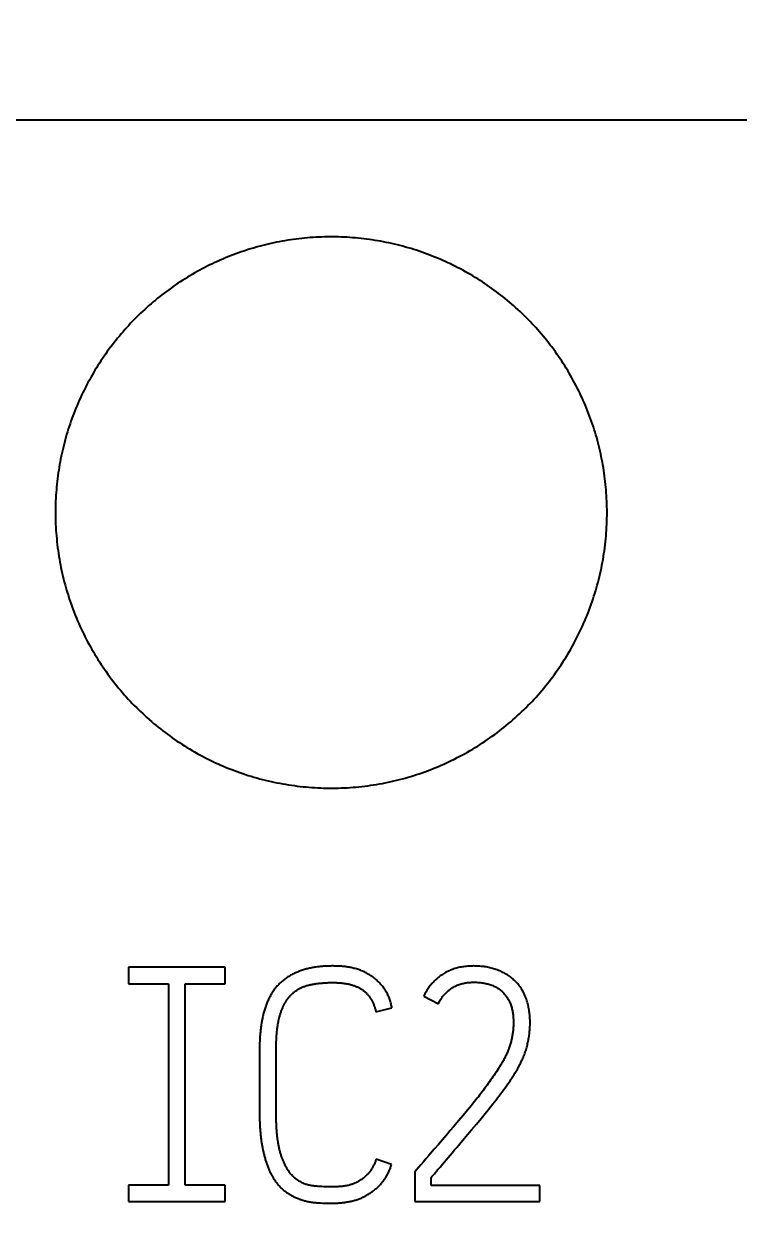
# Model space of a CAD drawing. Extents: x 0 to 420, y 0 to 297.
# Drawn here: x 130.67 to 135.86, y 150.16 to 158.89 of the extents above; entities that cross this region are included whole.
import ezdxf
from ezdxf.enums import TextEntityAlignment as Align

# ---------------------------------------------------------------- set-up
doc = ezdxf.new("R2010")
doc.units = 0
doc.header["$LTSCALE"] = 23.1
for name, color, linetype in [('10000_FRONT', 7, 'CONTINUOUS'), ('10100_DIM_FRONT', 7, 'CONTINUOUS'), ('10500_FRONT_LABELING', 7, 'CONTINUOUS')]:
    doc.layers.add(name, color=color, linetype=linetype)
doc.dimstyles.get("Standard").update_dxf_attribs({"dimtxt": 2.5, "dimasz": 2.5, "dimexe": 1.25, "dimexo": 0.625, "dimtad": 1, "dimcen": 2.5, "dimazin": 3, "dimtfac": 1, "dimtmove": 0, "dimatfit": 3})

# ---------------------------------------------------------------- blocks, each defined once
blk = doc.blocks.new('*D0')
at = {"layer": '10100_DIM_FRONT', "linetype": 'CONTINUOUS'}
for p, q in [((107.530749, 192.195968), (107.530749, 134.211085)), ((143.030749, 192.195968), (143.030749, 134.211085)), ((107.530749, 136.211085), (125.280749, 136.211085)), ((143.030749, 136.211085), (125.280749, 136.211085))]:
    blk.add_line(p, q, dxfattribs=at)
for points in [[(111.030749, 136.711085), (107.530749, 136.211085), (111.030749, 135.711085)], [(139.530749, 135.711085), (143.030749, 136.211085), (139.530749, 136.711085)]]:
    blk.add_solid(points, dxfattribs=at)
blk.add_text('35,5', height=3.5, dxfattribs=at).set_placement((121.450091, 137.086085), (130.950091, 137.086085), align=Align.FIT)
blk = doc.blocks.new('*D1')
at = {"layer": '10100_DIM_FRONT', "linetype": 'CONTINUOUS'}
for p, q in [((143.030749, 192.195968), (143.030749, 124.458443)), ((99.530757, 151.746968), (99.530757, 124.458443)), ((99.530757, 126.458443), (121.280753, 126.458443)), ((143.030749, 126.458443), (121.280753, 126.458443))]:
    blk.add_line(p, q, dxfattribs=at)
for points in [[(103.030757, 126.958443), (99.530757, 126.458443), (103.030757, 125.958443)], [(139.530749, 125.958443), (143.030749, 126.458443), (139.530749, 126.958443)]]:
    blk.add_solid(points, dxfattribs=at)
blk.add_text('43,5', height=3.5, dxfattribs=at).set_placement((117.247464, 127.333443), (126.997464, 127.333443), align=Align.FIT)

msp = doc.modelspace()

# ---------------------------------------------------------------- linework, layer by layer
at = {"layer": '10000_FRONT', "color": 7, "linetype": 'CONTINUOUS'}
msp.add_line((107.5307, 158.197), (143.0307, 158.197), dxfattribs=at)
for points in [[(134.9008, 155.347), (134.9007, 155.3675), (134.9003, 155.3881), (134.8998, 155.4086), (134.8991, 155.429), (134.8981, 155.4494), (134.897, 155.4698), (134.8956, 155.4902), (134.894, 155.5105), (134.8923, 155.5308), (134.8903, 155.551), (134.8881, 155.5712), (134.8857, 155.5914), (134.8832, 155.6116), (134.8804, 155.6317), (134.8774, 155.6518), (134.8742, 155.6718), (134.8708, 155.6918), (134.8672, 155.7118), (134.8634, 155.7317), (134.8594, 155.7516), (134.8552, 155.7715), (134.8508, 155.7913), (134.8462, 155.8111), (134.8413, 155.8309), (134.8363, 155.8507), (134.8311, 155.8704), (134.8256, 155.89), (134.82, 155.9097), (134.8141, 155.9292), (134.8081, 155.9488), (134.8018, 155.9683), (134.7953, 155.9878), (134.7886, 156.0073), (134.7817, 156.0267), (134.7746, 156.046), (134.7674, 156.0652), (134.7599, 156.0843), (134.7522, 156.1033), (134.7444, 156.1221), (134.7364, 156.1409), (134.7282, 156.1596), (134.7198, 156.1782), (134.7113, 156.1967), (134.7025, 156.2151), (134.6936, 156.2334), (134.6845, 156.2516), (134.6752, 156.2696), (134.6657, 156.2876), (134.656, 156.3055), (134.6462, 156.3233), (134.6362, 156.341), (134.626, 156.3586), (134.6156, 156.3761), (134.6051, 156.3935), (134.5944, 156.4108), (134.5834, 156.428), (134.5723, 156.445), (134.5611, 156.462), (134.5496, 156.4789), (134.5379, 156.4957), (134.5261, 156.5124), (134.5141, 156.529), (134.5019, 156.5455), (134.4895, 156.5619), (134.4769, 156.5781), (134.4641, 156.5943), (134.4512, 156.6104), (134.4381, 156.6263), (134.4249, 156.642), (134.4115, 156.6576), (134.398, 156.673), (134.3843, 156.6883), (134.3705, 156.7034), (134.3565, 156.7184), (134.3424, 156.7332), (134.3282, 156.7478), (134.3138, 156.7623), (134.2993, 156.7766), (134.2847, 156.7908), (134.2699, 156.8049), (134.255, 156.8187), (134.2399, 156.8324), (134.2247, 156.846), (134.2094, 156.8594), (134.1939, 156.8727), (134.1783, 156.8858), (134.1626, 156.8987), (134.1467, 156.9115), (134.1307, 156.9241), (134.1145, 156.9366), (134.0982, 156.9489), (134.0818, 156.9611), (134.0652, 156.9731), (134.0484, 156.9849), (134.0316, 156.9966), (134.0146, 157.0081), (133.9974, 157.0195), (133.9801, 157.0307), (133.9627, 157.0417), (133.9451, 157.0526), (133.9274, 157.0633), (133.9097, 157.0738), (133.8918, 157.0841), (133.8739, 157.0942), (133.8559, 157.1041), (133.8378, 157.1138), (133.8197, 157.1233), (133.8014, 157.1326), (133.7831, 157.1418), (133.7647, 157.1507), (133.7463, 157.1594), (133.7277, 157.168), (133.7091, 157.1763), (133.6904, 157.1845), (133.6716, 157.1925), (133.6527, 157.2002), (133.6338, 157.2078), (133.6147, 157.2152), (133.5956, 157.2224), (133.5764, 157.2294), (133.5572, 157.2362), (133.5378, 157.2428), (133.5184, 157.2492), (133.4989, 157.2555), (133.4793, 157.2615), (133.4597, 157.2673), (133.4399, 157.2729), (133.4201, 157.2784), (133.4002, 157.2836), (133.3802, 157.2887), (133.3601, 157.2935), (133.34, 157.2982), (133.3197, 157.3026), (133.2995, 157.3068), (133.2792, 157.3108), (133.259, 157.3146), (133.2387, 157.3182), (133.2184, 157.3216), (133.1981, 157.3247), (133.1778, 157.3277), (133.1575, 157.3304), (133.1372, 157.3329), (133.1168, 157.3352), (133.0965, 157.3373), (133.0761, 157.3392), (133.0557, 157.3409), (133.0354, 157.3424), (133.015, 157.3437), (132.9946, 157.3447), (132.9742, 157.3456), (132.9538, 157.3463), (132.9333, 157.3467), (132.9129, 157.3469), (132.8924, 157.347), (132.872, 157.3468), (132.8515, 157.3464), (132.831, 157.3458), (132.8105, 157.3449), (132.79, 157.3439), (132.7695, 157.3427), (132.749, 157.3412), (132.7285, 157.3396), (132.7079, 157.3377), (132.6874, 157.3356), (132.6668, 157.3333), (132.6463, 157.3307), (132.6258, 157.328), (132.6053, 157.325), (132.585, 157.3219), (132.5647, 157.3185), (132.5444, 157.315), (132.5242, 157.3112), (132.5041, 157.3072), (132.484, 157.3031), (132.464, 157.2987), (132.4441, 157.2941), (132.4242, 157.2894), (132.4043, 157.2844), (132.3846, 157.2792), (132.3649, 157.2738), (132.3452, 157.2683), (132.3256, 157.2625), (132.3061, 157.2565), (132.2866, 157.2503), (132.2672, 157.244), (132.2479, 157.2374), (132.2286, 157.2306), (132.2094, 157.2237), (132.1902, 157.2165), (132.1711, 157.2091), (132.1521, 157.2015), (132.1331, 157.1938), (132.1142, 157.1858), (132.0953, 157.1776), (132.0765, 157.1692), (132.0578, 157.1606), (132.0391, 157.1518), (132.0205, 157.1428), (132.0019, 157.1336)], [(132.0019, 157.1336), (131.9835, 157.1242), (131.9653, 157.1147), (131.9471, 157.1049), (131.9291, 157.0951), (131.9112, 157.085), (131.8934, 157.0748), (131.8758, 157.0643), (131.8583, 157.0538), (131.8409, 157.043), (131.8236, 157.0321), (131.8064, 157.021), (131.7894, 157.0098), (131.7725, 156.9984), (131.7557, 156.9868), (131.7391, 156.975), (131.7225, 156.9631), (131.7061, 156.951), (131.6898, 156.9387), (131.6736, 156.9263), (131.6576, 156.9137), (131.6417, 156.9009), (131.6259, 156.888), (131.6102, 156.8749), (131.5946, 156.8616), (131.5792, 156.8482), (131.5639, 156.8345), (131.5487, 156.8207), (131.5337, 156.8068), (131.5187, 156.7927), (131.5039, 156.7783), (131.4892, 156.7639), (131.4747, 156.7492), (131.4603, 156.7344), (131.4461, 156.7195), (131.4321, 156.7045), (131.4182, 156.6893), (131.4045, 156.674), (131.391, 156.6586), (131.3777, 156.6431), (131.3645, 156.6275), (131.3515, 156.6117), (131.3387, 156.5959), (131.326, 156.5799), (131.3136, 156.5638), (131.3012, 156.5476), (131.2891, 156.5312), (131.2771, 156.5148), (131.2653, 156.4982), (131.2537, 156.4815), (131.2422, 156.4647), (131.2309, 156.4477), (131.2198, 156.4307), (131.2089, 156.4135), (131.1981, 156.3962), (131.1875, 156.3788), (131.177, 156.3613), (131.1668, 156.3436), (131.1567, 156.3259), (131.1468, 156.308), (131.137, 156.29), (131.1274, 156.2719), (131.118, 156.2536), (131.1088, 156.2353), (131.0998, 156.2168), (131.0909, 156.1982), (131.0823, 156.1795), (131.0738, 156.1608), (131.0656, 156.142), (131.0575, 156.1231), (131.0497, 156.1042), (131.042, 156.0853), (131.0346, 156.0662), (131.0273, 156.0472), (131.0203, 156.028), (131.0135, 156.0088), (131.0068, 155.9896), (131.0004, 155.9703), (130.9942, 155.951), (130.9881, 155.9316), (130.9823, 155.9121), (130.9767, 155.8926), (130.9712, 155.873), (130.966, 155.8534), (130.9609, 155.8337), (130.9561, 155.814), (130.9514, 155.7942), (130.947, 155.7743), (130.9427, 155.7544), (130.9387, 155.7345), (130.9348, 155.7145), (130.9312, 155.6944), (130.9277, 155.6743), (130.9245, 155.6541), (130.9214, 155.6338), (130.9186, 155.6135), (130.9159, 155.5932), (130.9135, 155.5728), (130.9113, 155.5523), (130.9093, 155.5318), (130.9075, 155.5113), (130.9059, 155.4908), (130.9045, 155.4703), (130.9034, 155.4498), (130.9024, 155.4292), (130.9017, 155.4087), (130.9012, 155.3881), (130.9009, 155.3676), (130.9008, 155.347)], [(130.9008, 155.347), (130.9009, 155.3256), (130.9012, 155.3042), (130.9018, 155.2829), (130.9026, 155.2616), (130.9036, 155.2403), (130.9049, 155.2191), (130.9063, 155.1979), (130.908, 155.1768), (130.91, 155.1557), (130.9121, 155.1346), (130.9144, 155.1136), (130.917, 155.0926), (130.9198, 155.0717), (130.9228, 155.0508), (130.9261, 155.0299), (130.9295, 155.0091), (130.9332, 154.9882), (130.9371, 154.9675), (130.9412, 154.9468), (130.9455, 154.9261), (130.9501, 154.9054), (130.9549, 154.8848), (130.9599, 154.8642), (130.9651, 154.8437), (130.9705, 154.8232), (130.9762, 154.8027), (130.9821, 154.7823), (130.9882, 154.7619), (130.9946, 154.7416), (131.0011, 154.7212), (131.0079, 154.701), (131.015, 154.6808), (131.0222, 154.6606), (131.0297, 154.6406), (131.0373, 154.6206), (131.0452, 154.6008), (131.0532, 154.5811), (131.0615, 154.5615), (131.0699, 154.542), (131.0786, 154.5226), (131.0874, 154.5034), (131.0964, 154.4842), (131.1057, 154.4651), (131.1151, 154.4462), (131.1248, 154.4274), (131.1346, 154.4086), (131.1446, 154.39), (131.1548, 154.3715), (131.1652, 154.3531), (131.1758, 154.3348), (131.1866, 154.3166), (131.1976, 154.2985), (131.2088, 154.2805), (131.2202, 154.2626), (131.2318, 154.2449), (131.2436, 154.2272), (131.2556, 154.2097), (131.2678, 154.1923), (131.2801, 154.1749), (131.2927, 154.1577), (131.3055, 154.1406), (131.3185, 154.1236), (131.3317, 154.1068), (131.3451, 154.09), (131.3587, 154.0734), (131.3724, 154.0569), (131.3863, 154.0407), (131.4003, 154.0246), (131.4145, 154.0087), (131.4288, 153.9929), (131.4433, 153.9773), (131.458, 153.9619), (131.4728, 153.9467), (131.4877, 153.9316), (131.5028, 153.9167), (131.5181, 153.9019), (131.5335, 153.8873), (131.549, 153.8729), (131.5647, 153.8587), (131.5805, 153.8446), (131.5965, 153.8307), (131.6127, 153.817), (131.6289, 153.8034), (131.6454, 153.79), (131.662, 153.7768), (131.6787, 153.7637), (131.6956, 153.7508), (131.7127, 153.7381), (131.7299, 153.7255), (131.7472, 153.7131), (131.7647, 153.7009), (131.7824, 153.6889), (131.8002, 153.677), (131.8181, 153.6653), (131.8363, 153.6538), (131.8545, 153.6425), (131.8729, 153.6313), (131.8914, 153.6204), (131.91, 153.6097), (131.9286, 153.5992), (131.9474, 153.5889), (131.9662, 153.5788), (131.9851, 153.5689), (132.0041, 153.5593), (132.0232, 153.5498), (132.0423, 153.5406), (132.0616, 153.5315), (132.0809, 153.5227), (132.1004, 153.5141), (132.1199, 153.5057), (132.1395, 153.4975), (132.1592, 153.4895), (132.1789, 153.4818), (132.1988, 153.4742), (132.2187, 153.4668), (132.2387, 153.4597), (132.2588, 153.4528), (132.279, 153.446), (132.2993, 153.4395), (132.3197, 153.4332), (132.3401, 153.4271), (132.3607, 153.4212), (132.3813, 153.4156), (132.402, 153.4101), (132.4229, 153.4049), (132.4438, 153.3999), (132.4647, 153.3951), (132.4858, 153.3905), (132.5069, 153.3861), (132.528, 153.382), (132.5491, 153.3781), (132.5702, 153.3745), (132.5913, 153.3711), (132.6124, 153.3679), (132.6336, 153.3649), (132.6547, 153.3622), (132.6759, 153.3597), (132.6971, 153.3574), (132.7183, 153.3554), (132.7395, 153.3535), (132.7607, 153.3519), (132.7819, 153.3505), (132.8032, 153.3494), (132.8244, 153.3484), (132.8456, 153.3477), (132.8669, 153.3473), (132.8882, 153.347), (132.9095, 153.347), (132.9308, 153.3472), (132.9521, 153.3476), (132.9734, 153.3483), (132.9947, 153.3492), (133.0161, 153.3503), (133.0374, 153.3516), (133.0588, 153.3532), (133.0801, 153.355), (133.1015, 153.357), (133.1229, 153.3593), (133.1443, 153.3618), (133.1657, 153.3646), (133.187, 153.3675), (133.2082, 153.3707), (133.2294, 153.3742), (133.2505, 153.3778), (133.2716, 153.3816), (133.2925, 153.3857), (133.3134, 153.39), (133.3343, 153.3945), (133.3551, 153.3992), (133.3758, 153.4042), (133.3964, 153.4093), (133.417, 153.4147), (133.4375, 153.4203), (133.4579, 153.4261), (133.4783, 153.4322), (133.4986, 153.4384), (133.5189, 153.4449), (133.5391, 153.4515), (133.5592, 153.4584), (133.5793, 153.4656), (133.5992, 153.4729), (133.6192, 153.4804), (133.639, 153.4882), (133.6588, 153.4962), (133.6785, 153.5044), (133.6982, 153.5128), (133.7178, 153.5215), (133.7373, 153.5303), (133.7568, 153.5394), (133.7762, 153.5488), (133.7955, 153.5583), (133.8146, 153.568), (133.8337, 153.5779), (133.8526, 153.588), (133.8713, 153.5983), (133.89, 153.6088), (133.9085, 153.6194), (133.9268, 153.6303), (133.9451, 153.6413)], [(133.9451, 153.6413), (133.9631, 153.6525), (133.9811, 153.6639), (133.9989, 153.6754), (134.0166, 153.6872), (134.0342, 153.6991), (134.0516, 153.7112), (134.0689, 153.7235), (134.086, 153.736), (134.1031, 153.7487), (134.12, 153.7615), (134.1367, 153.7746), (134.1534, 153.7878), (134.1698, 153.8012), (134.1862, 153.8147), (134.2024, 153.8285), (134.2185, 153.8425), (134.2345, 153.8566), (134.2503, 153.8709), (134.266, 153.8854), (134.2815, 153.9001), (134.297, 153.915), (134.3122, 153.93), (134.3274, 153.9453), (134.3423, 153.9606), (134.3571, 153.9762), (134.3717, 153.9918), (134.386, 154.0076), (134.4002, 154.0236), (134.4142, 154.0396), (134.4281, 154.0558), (134.4417, 154.0721), (134.4552, 154.0886), (134.4684, 154.1051), (134.4815, 154.1218), (134.4944, 154.1386), (134.5071, 154.1556), (134.5197, 154.1726), (134.532, 154.1898), (134.5442, 154.2072), (134.5562, 154.2246), (134.5679, 154.2422), (134.5796, 154.2599), (134.591, 154.2778), (134.6022, 154.2957), (134.6133, 154.3138), (134.6241, 154.3321), (134.6348, 154.3504), (134.6453, 154.3689), (134.6556, 154.3875), (134.6657, 154.4063), (134.6757, 154.4252), (134.6854, 154.4442), (134.695, 154.4633), (134.7043, 154.4826), (134.7135, 154.502), (134.7224, 154.5214), (134.7311, 154.5409), (134.7396, 154.5605), (134.7479, 154.5801), (134.756, 154.5998), (134.7638, 154.6196), (134.7714, 154.6394), (134.7788, 154.6593), (134.786, 154.6792), (134.7929, 154.6993), (134.7997, 154.7193), (134.8062, 154.7394), (134.8125, 154.7596), (134.8186, 154.7799), (134.8245, 154.8002), (134.8302, 154.8205), (134.8357, 154.841), (134.8409, 154.8614), (134.8459, 154.882), (134.8508, 154.9026), (134.8554, 154.9233), (134.8597, 154.944), (134.8639, 154.9648), (134.8678, 154.9856), (134.8716, 155.0065), (134.8751, 155.0275), (134.8784, 155.0485), (134.8814, 155.0696), (134.8843, 155.0908), (134.8869, 155.112), (134.8893, 155.1332), (134.8915, 155.1546), (134.8934, 155.1759), (134.8952, 155.1972), (134.8967, 155.2186), (134.8979, 155.24), (134.8989, 155.2613), (134.8997, 155.2827), (134.9003, 155.3041), (134.9006, 155.3255), (134.9008, 155.347)]]:
    msp.add_lwpolyline(points, dxfattribs=at)
at = {"layer": '10500_FRONT_LABELING', "color": 7, "linetype": 'CONTINUOUS'}
for p, q in [((131.4308, 152.047), (131.4308, 151.927)), ((132.1308, 152.047), (131.4308, 152.047)), ((132.1308, 151.927), (132.1308, 152.047)), ((131.4308, 151.927), (131.7208, 151.927)), ((131.7208, 151.927), (131.7208, 150.467)), ((131.8408, 150.467), (131.8408, 151.927)), ((131.8408, 151.927), (132.1308, 151.927)), ((133.5715, 151.8371), (133.6776, 151.7829)), ((133.2249, 151.7239), (133.3404, 151.7522)), ((132.5023, 151.5104), (132.5028, 151.5212)), ((132.501, 151.4565), (132.5011, 151.4673)), ((132.501, 151.4457), (132.501, 151.4565)), ((132.501, 150.9854), (132.501, 151.4457)), ((132.5011, 151.4673), (132.5013, 151.4781)), ((132.5013, 151.4781), (132.5016, 151.4889)), ((132.5016, 151.4889), (132.5019, 151.4997)), ((132.5019, 151.4997), (132.5023, 151.5104)), ((134.0818, 151.2641), (134.0734, 151.2518)), ((134.0901, 151.2765), (134.0818, 151.2641)), ((134.0983, 151.2889), (134.0901, 151.2765)), ((134.1065, 151.3013), (134.0983, 151.2889)), ((134.1145, 151.3138), (134.1065, 151.3013)), ((134.0128, 151.1671), (134.0039, 151.1552)), ((134.0217, 151.1791), (134.0128, 151.1671)), ((134.0304, 151.1911), (134.0217, 151.1791)), ((134.0392, 151.2031), (134.0304, 151.1911)), ((134.0478, 151.2152), (134.0392, 151.2031)), ((134.0564, 151.2274), (134.0478, 151.2152)), ((134.0649, 151.2396), (134.0564, 151.2274)), ((134.0734, 151.2518), (134.0649, 151.2396)), ((134.1506, 151.1574), (134.1612, 151.1721)), ((134.1612, 151.1721), (134.1717, 151.1869)), ((134.1717, 151.1869), (134.1821, 151.2018)), ((134.1821, 151.2018), (134.1925, 151.2167)), ((133.9495, 151.0846), (133.9402, 151.073)), ((133.9587, 151.0963), (133.9495, 151.0846)), ((133.9678, 151.108), (133.9587, 151.0963)), ((133.9769, 151.1197), (133.9678, 151.108)), ((133.986, 151.1315), (133.9769, 151.1197)), ((133.995, 151.1433), (133.986, 151.1315)), ((134.0039, 151.1552), (133.995, 151.1433)), ((134.085, 151.0707), (134.0962, 151.085)), ((134.0962, 151.085), (134.1072, 151.0993)), ((134.1072, 151.0993), (134.1182, 151.1138)), ((134.1182, 151.1138), (134.1291, 151.1282)), ((134.1291, 151.1282), (134.1399, 151.1428)), ((134.1399, 151.1428), (134.1506, 151.1574)), ((133.8886, 151.0097), (133.8696, 150.9869)), ((133.9028, 151.0269), (133.8886, 151.0097)), ((133.9169, 151.0441), (133.9028, 151.0269)), ((133.9309, 151.0614), (133.9169, 151.0441)), ((133.9402, 151.073), (133.9309, 151.0614)), ((134.0171, 150.9858), (134.0399, 151.0139)), ((134.0399, 151.0139), (134.0569, 151.0351)), ((134.0569, 151.0351), (134.0738, 151.0564)), ((134.0738, 151.0564), (134.085, 151.0707)), ((132.3808, 150.9909), (132.3809, 150.9772)), ((132.3809, 150.9772), (132.381, 150.9635)), ((132.381, 150.9635), (132.3813, 150.9498)), ((132.3813, 150.9498), (132.3817, 150.9361)), ((132.3817, 150.9361), (132.3821, 150.9224)), ((132.3821, 150.9224), (132.3827, 150.9088)), ((132.3827, 150.9088), (132.3834, 150.8951)), ((132.5011, 150.973), (132.501, 150.9854)), ((132.5013, 150.9607), (132.5011, 150.973)), ((132.5016, 150.9484), (132.5013, 150.9607)), ((132.5019, 150.936), (132.5016, 150.9484)), ((132.5023, 150.9237), (132.5019, 150.936)), ((132.5028, 150.9114), (132.5023, 150.9237)), ((132.5034, 150.8991), (132.5028, 150.9114)), ((133.8123, 150.9186), (133.7884, 150.8902)), ((133.841, 150.9527), (133.8123, 150.9186)), ((133.8696, 150.9869), (133.841, 150.9527)), ((133.9189, 150.8671), (133.9537, 150.9088)), ((133.9537, 150.9088), (133.9884, 150.9507)), ((133.9884, 150.9507), (134.0171, 150.9858)), ((132.3834, 150.8951), (132.3842, 150.8815)), ((132.5041, 150.8868), (132.5034, 150.8991)), ((132.5049, 150.8745), (132.5041, 150.8868)), ((132.5058, 150.8622), (132.5049, 150.8745)), ((133.7355, 150.828), (133.7065, 150.7941)), ((133.7643, 150.8619), (133.7355, 150.828)), ((133.7884, 150.8902), (133.7643, 150.8619)), ((133.878, 150.8186), (133.9189, 150.8671)), ((133.6775, 150.7602), (133.6484, 150.7265)), ((133.7065, 150.7941), (133.6775, 150.7602)), ((133.338, 150.6158), (133.2272, 150.6558)), ((133.5803, 150.6478), (133.5706, 150.6366)), ((133.59, 150.6591), (133.5803, 150.6478)), ((133.7077, 150.6183), (133.7487, 150.6667)), ((133.7487, 150.6667), (133.7781, 150.7012)), ((133.7781, 150.7012), (133.7957, 150.7219)), ((133.5365, 150.5973), (133.5078, 150.5639)), ((133.5078, 150.5639), (133.5078, 150.347)), ((133.6725, 150.5768), (133.6901, 150.5976)), ((133.6901, 150.5976), (133.7077, 150.6183)), ((133.6257, 150.4649), (133.6257, 150.5214)), ((131.4308, 150.467), (131.4308, 150.347)), ((131.7208, 150.467), (131.4308, 150.467)), ((132.1308, 150.467), (131.8408, 150.467)), ((132.1308, 150.347), (132.1308, 150.467)), ((132.8338, 150.4553), (132.8213, 150.4561)), ((132.8462, 150.4546), (132.8338, 150.4553)), ((134.4132, 150.4649), (133.6257, 150.4649)), ((134.4132, 150.347), (134.4132, 150.4649)), ((131.4308, 150.347), (132.1308, 150.347)), ((132.8378, 150.3366), (132.8516, 150.3361)), ((132.8516, 150.3361), (132.8654, 150.3357)), ((132.8654, 150.3357), (132.8791, 150.3354)), ((133.5078, 150.347), (134.4132, 150.347))]:
    msp.add_line(p, q, dxfattribs=at)
for points in [[(133.3404, 151.7522), (133.3393, 151.76), (133.338, 151.7676), (133.3365, 151.7753), (133.3348, 151.7828), (133.333, 151.7903), (133.3309, 151.7977), (133.3287, 151.8051), (133.3262, 151.8124), (133.3236, 151.8197), (133.3208, 151.8269), (133.3178, 151.834), (133.3146, 151.8411), (133.3113, 151.8481), (133.3077, 151.8551), (133.304, 151.862), (133.3002, 151.8687), (133.2962, 151.8754), (133.292, 151.882), (133.2877, 151.8884), (133.2833, 151.8948), (133.2787, 151.901), (133.274, 151.9071), (133.2691, 151.9132), (133.2641, 151.9191), (133.259, 151.925), (133.2537, 151.9307), (133.2483, 151.9364), (133.2428, 151.9419), (133.2372, 151.9473), (133.2314, 151.9526), (133.2256, 151.9577), (133.2197, 151.9627), (133.2136, 151.9676), (133.2075, 151.9724), (133.2013, 151.977), (133.195, 151.9815), (133.1886, 151.9859), (133.1821, 151.9902), (133.1755, 151.9943), (133.1688, 151.9983), (133.162, 152.0022), (133.1551, 152.0059), (133.1482, 152.0095), (133.1411, 152.013), (133.1341, 152.0163), (133.1269, 152.0194), (133.1197, 152.0224), (133.1125, 152.0253), (133.1052, 152.0279), (133.0979, 152.0305), (133.0905, 152.0329), (133.0831, 152.0351), (133.0756, 152.0373), (133.0681, 152.0392), (133.0606, 152.0411), (133.053, 152.0428), (133.0453, 152.0445), (133.0376, 152.046), (133.0299, 152.0473), (133.0222, 152.0486), (133.0145, 152.0497), (133.0068, 152.0508), (132.999, 152.0517), (132.9913, 152.0526), (132.9836, 152.0533), (132.9758, 152.054), (132.9681, 152.0545), (132.9604, 152.055), (132.9526, 152.0554), (132.9449, 152.0558), (132.9372, 152.056), (132.9294, 152.0562), (132.9217, 152.0563), (132.914, 152.0564), (132.9062, 152.0564), (132.8985, 152.0563), (132.8908, 152.0562), (132.8831, 152.0561), (132.8753, 152.0558), (132.8676, 152.0555), (132.8599, 152.0551), (132.8521, 152.0547), (132.8444, 152.0541), (132.8367, 152.0536), (132.8289, 152.0529), (132.8212, 152.0521), (132.8135, 152.0513), (132.8057, 152.0504), (132.798, 152.0494), (132.7903, 152.0483), (132.7825, 152.0472), (132.7748, 152.0459), (132.7671, 152.0446), (132.7595, 152.0431), (132.7518, 152.0416), (132.7442, 152.04), (132.7367, 152.0383), (132.7291, 152.0365), (132.7216, 152.0346), (132.7141, 152.0326), (132.7067, 152.0305), (132.6992, 152.0283), (132.6918, 152.026), (132.6845, 152.0235), (132.6771, 152.021), (132.6698, 152.0184), (132.6626, 152.0156), (132.6554, 152.0127), (132.6482, 152.0097), (132.641, 152.0065), (132.6339, 152.0033), (132.6269, 151.9999), (132.6199, 151.9963), (132.613, 151.9927), (132.6062, 151.9889), (132.5995, 151.985), (132.5929, 151.981), (132.5863, 151.9769), (132.5799, 151.9726), (132.5735, 151.9683), (132.5672, 151.9638), (132.561, 151.9591), (132.5549, 151.9544), (132.5489, 151.9495), (132.543, 151.9445), (132.5371, 151.9393), (132.5314, 151.934), (132.5258, 151.9286), (132.5202, 151.9231), (132.5149, 151.9174), (132.5096, 151.9117), (132.5046, 151.9058), (132.4996, 151.8999), (132.4948, 151.8939), (132.4901, 151.8877), (132.4855, 151.8815), (132.4811, 151.8752), (132.4768, 151.8688), (132.4726, 151.8623), (132.4686, 151.8558), (132.4646, 151.8491), (132.4608, 151.8424), (132.457, 151.8356), (132.4534, 151.8287), (132.4499, 151.8218), (132.4465, 151.8148), (132.4432, 151.8077), (132.4401, 151.8007), (132.437, 151.7936), (132.4341, 151.7864), (132.4313, 151.7793), (132.4286, 151.7721), (132.4259, 151.7649), (132.4234, 151.7576), (132.421, 151.7503), (132.4187, 151.743), (132.4164, 151.7356), (132.4143, 151.7283), (132.4122, 151.7209), (132.4103, 151.7135), (132.4084, 151.706), (132.4065, 151.6985), (132.4048, 151.691), (132.4032, 151.6835), (132.4016, 151.676), (132.4, 151.6684), (132.3986, 151.6608), (132.3972, 151.6532), (132.3959, 151.6456), (132.3947, 151.638), (132.3935, 151.6304), (132.3923, 151.6227), (132.3913, 151.6151), (132.3903, 151.6074), (132.3893, 151.5997), (132.3884, 151.5921), (132.3876, 151.5844), (132.3868, 151.5767), (132.386, 151.569), (132.3854, 151.5614), (132.3847, 151.5537), (132.3842, 151.546), (132.3836, 151.5383), (132.3831, 151.5306), (132.3827, 151.5229), (132.3823, 151.5152), (132.382, 151.5075), (132.3817, 151.4998), (132.3814, 151.4921), (132.3812, 151.4843), (132.3811, 151.4766), (132.3809, 151.4689), (132.3808, 151.4612), (132.3808, 151.4535), (132.3808, 150.9909)], [(134.138, 152.014), (134.1296, 152.0178), (134.1211, 152.0213), (134.1126, 152.0247), (134.1039, 152.0279), (134.0953, 152.0309), (134.0866, 152.0338), (134.0779, 152.0365), (134.0692, 152.039), (134.0604, 152.0414), (134.0516, 152.0436), (134.0427, 152.0457), (134.0338, 152.0475), (134.0248, 152.0492), (134.0158, 152.0506), (134.0068, 152.0519), (133.9977, 152.053), (133.9886, 152.0539), (133.9794, 152.0547), (133.9702, 152.0553), (133.961, 152.0558), (133.9518, 152.0561), (133.9426, 152.0563), (133.9335, 152.0564), (133.9243, 152.0563), (133.9152, 152.0561), (133.9061, 152.0557), (133.8969, 152.0552), (133.8878, 152.0545), (133.8787, 152.0537), (133.8697, 152.0527), (133.8606, 152.0515), (133.8515, 152.0501), (133.8425, 152.0485), (133.8335, 152.0468), (133.8245, 152.0448), (133.8155, 152.0426), (133.8066, 152.0402), (133.7977, 152.0376), (133.789, 152.0348), (133.7804, 152.0318), (133.7718, 152.0285), (133.7634, 152.0251), (133.7551, 152.0214), (133.7468, 152.0175), (133.7387, 152.0133), (133.7306, 152.009), (133.7227, 152.0045), (133.7148, 151.9997), (133.707, 151.9947), (133.6994, 151.9896), (133.6919, 151.9843), (133.6846, 151.9788), (133.6774, 151.9731), (133.6703, 151.9673), (133.6634, 151.9613), (133.6567, 151.9552), (133.6501, 151.9489), (133.6437, 151.9424), (133.6374, 151.9358), (133.6312, 151.9291), (133.6253, 151.9221), (133.6194, 151.915), (133.6138, 151.9078), (133.6083, 151.9004), (133.603, 151.8929), (133.5979, 151.8853), (133.593, 151.8776), (133.5883, 151.8697), (133.5838, 151.8617), (133.5795, 151.8537), (133.5754, 151.8455), (133.5715, 151.8371)], [(134.1925, 151.2167), (134.1976, 151.2242), (134.2026, 151.2318), (134.2077, 151.2394), (134.2127, 151.247), (134.2176, 151.2546), (134.2225, 151.2623), (134.2274, 151.27), (134.2322, 151.2777), (134.237, 151.2855), (134.2417, 151.2933), (134.2463, 151.3011), (134.2508, 151.3089), (134.2553, 151.3168), (134.2597, 151.3247), (134.264, 151.3327), (134.2682, 151.3407), (134.2723, 151.3488), (134.2763, 151.3569), (134.2803, 151.365), (134.2841, 151.3732), (134.2878, 151.3814), (134.2913, 151.3897), (134.2948, 151.398), (134.2982, 151.4064), (134.3014, 151.4148), (134.3046, 151.4233), (134.3076, 151.4318), (134.3105, 151.4404), (134.3133, 151.4491), (134.3159, 151.4578), (134.3184, 151.4666), (134.3208, 151.4754), (134.3231, 151.4842), (134.3252, 151.4931), (134.3271, 151.502), (134.329, 151.5109), (134.3308, 151.5198), (134.3324, 151.5287), (134.3339, 151.5377), (134.3352, 151.5466), (134.3365, 151.5556), (134.3376, 151.5645), (134.3387, 151.5735), (134.3396, 151.5825), (134.3403, 151.5915), (134.341, 151.6004), (134.3415, 151.6095), (134.3419, 151.6185), (134.3423, 151.6275), (134.3424, 151.6365), (134.3425, 151.6456), (134.3424, 151.6546), (134.3422, 151.6637), (134.3418, 151.6727), (134.3413, 151.6818), (134.3407, 151.6909), (134.3399, 151.7), (134.3389, 151.7091), (134.3378, 151.7182), (134.3366, 151.7273), (134.3352, 151.7363), (134.3337, 151.7453), (134.3321, 151.7543), (134.3303, 151.7632), (134.3283, 151.7721), (134.3262, 151.7809), (134.3239, 151.7897), (134.3214, 151.7985), (134.3187, 151.8072), (134.3158, 151.8158), (134.3127, 151.8244), (134.3093, 151.833), (134.3057, 151.8415), (134.3019, 151.8498), (134.2979, 151.8581), (134.2937, 151.8662), (134.2893, 151.8742), (134.2848, 151.882), (134.28, 151.8898), (134.2751, 151.8974), (134.2699, 151.9048), (134.2645, 151.9121), (134.2588, 151.9192), (134.253, 151.9262), (134.247, 151.9331), (134.2408, 151.9398), (134.2345, 151.9465), (134.228, 151.953), (134.2213, 151.9594), (134.2145, 151.9655), (134.2076, 151.9715), (134.2004, 151.9771), (134.1931, 151.9825), (134.1857, 151.9876), (134.1781, 151.9925), (134.1703, 151.9972), (134.1624, 152.0017), (134.1544, 152.006), (134.1462, 152.0101), (134.138, 152.014)], [(132.5028, 151.5212), (132.5034, 151.5319), (132.5037, 151.5373), (132.5041, 151.5426), (132.5045, 151.548), (132.5049, 151.5534), (132.5053, 151.5587), (132.5057, 151.5641), (132.5062, 151.5694), (132.5067, 151.5748), (132.5073, 151.5801), (132.5078, 151.5855), (132.5084, 151.5908), (132.5091, 151.5961), (132.5097, 151.6015), (132.5104, 151.6068), (132.5112, 151.6121), (132.5119, 151.6174), (132.5127, 151.6227), (132.5136, 151.628), (132.5145, 151.6333), (132.5154, 151.6386), (132.5164, 151.6439), (132.5174, 151.6492), (132.5184, 151.6545), (132.5195, 151.6598), (132.5207, 151.6651), (132.5219, 151.6703), (132.5231, 151.6756), (132.5244, 151.6809), (132.5258, 151.6861), (132.5272, 151.6914), (132.5287, 151.6966), (132.5302, 151.7018), (132.5318, 151.707), (132.5334, 151.7122), (132.5351, 151.7174), (132.5369, 151.7225), (132.5387, 151.7277), (132.5406, 151.7328), (132.5425, 151.7378), (132.5445, 151.7429), (132.5466, 151.7479), (132.5487, 151.7529), (132.5509, 151.7578), (132.5531, 151.7628), (132.5555, 151.7677), (132.5579, 151.7726), (132.5603, 151.7774), (132.5629, 151.7822), (132.5655, 151.787), (132.5682, 151.7918), (132.5709, 151.7965), (132.5738, 151.8011), (132.5767, 151.8057), (132.5798, 151.8102), (132.5829, 151.8147), (132.586, 151.8191), (132.5893, 151.8234), (132.5926, 151.8276), (132.596, 151.8318), (132.5995, 151.8359), (132.6031, 151.8399), (132.6068, 151.8438), (132.6106, 151.8477), (132.6144, 151.8515), (132.6183, 151.8552), (132.6223, 151.8588), (132.6264, 151.8624), (132.6306, 151.8658), (132.6349, 151.8692), (132.6393, 151.8726), (132.6437, 151.8758), (132.6482, 151.8789), (132.6528, 151.882), (132.6574, 151.8849), (132.662, 151.8877), (132.6667, 151.8905), (132.6715, 151.8931), (132.6763, 151.8956), (132.6811, 151.8981), (132.686, 151.9004), (132.691, 151.9026), (132.696, 151.9047), (132.7011, 151.9068), (132.7062, 151.9087), (132.7114, 151.9105), (132.7166, 151.9122), (132.7218, 151.9138), (132.7271, 151.9154), (132.7324, 151.9168), (132.7377, 151.9182), (132.743, 151.9195), (132.7483, 151.9207), (132.7537, 151.9218), (132.759, 151.9229), (132.7643, 151.9239), (132.7697, 151.9248), (132.775, 151.9257), (132.7804, 151.9266), (132.7858, 151.9274), (132.7911, 151.9282), (132.7965, 151.9289), (132.8019, 151.9296), (132.8073, 151.9302), (132.8126, 151.9308), (132.818, 151.9314), (132.8234, 151.932), (132.8288, 151.9325), (132.8342, 151.933), (132.8396, 151.9334), (132.845, 151.9338), (132.8504, 151.9342), (132.8559, 151.9346), (132.8613, 151.9349), (132.8667, 151.9352), (132.8721, 151.9354), (132.8775, 151.9356), (132.883, 151.9358), (132.8884, 151.9359), (132.8939, 151.936), (132.8993, 151.9361), (132.9048, 151.9362), (132.9102, 151.9362), (132.9157, 151.9361), (132.9211, 151.9361), (132.9266, 151.936), (132.932, 151.9358), (132.9375, 151.9356), (132.943, 151.9354), (132.9484, 151.9352), (132.9538, 151.9348), (132.9593, 151.9345), (132.9647, 151.9341), (132.9701, 151.9336), (132.9755, 151.9331), (132.981, 151.9325), (132.9864, 151.9319), (132.9918, 151.9312), (132.9971, 151.9305), (133.0025, 151.9297), (133.0079, 151.9288), (133.0133, 151.9279), (133.0186, 151.9269), (133.024, 151.9258), (133.0293, 151.9246), (133.0346, 151.9234), (133.0399, 151.9221), (133.0452, 151.9207), (133.0505, 151.9192), (133.0557, 151.9177), (133.0609, 151.916), (133.0661, 151.9143), (133.0712, 151.9124), (133.0763, 151.9105), (133.0813, 151.9085), (133.0863, 151.9064), (133.0913, 151.9042), (133.0962, 151.9019), (133.101, 151.8995), (133.1059, 151.8969), (133.1106, 151.8942), (133.1153, 151.8915), (133.12, 151.8886), (133.1245, 151.8855), (133.129, 151.8824), (133.1334, 151.8792), (133.1376, 151.8758), (133.1418, 151.8724), (133.1458, 151.8689), (133.1498, 151.8653), (133.1537, 151.8615), (133.1575, 151.8577), (133.1611, 151.8538), (133.1647, 151.8498), (133.1682, 151.8457), (133.1717, 151.8414), (133.175, 151.8371), (133.1782, 151.8327), (133.1813, 151.8282), (133.1843, 151.8237), (133.1872, 151.8191), (133.19, 151.8145), (133.1927, 151.8098), (133.1953, 151.8051)], [(133.6776, 151.7829), (133.6808, 151.7897), (133.6843, 151.7964), (133.688, 151.803), (133.6918, 151.8094), (133.6958, 151.8158), (133.7, 151.822), (133.7043, 151.8281), (133.7088, 151.8341), (133.7135, 151.8399), (133.7184, 151.8457), (133.7234, 151.8513), (133.7286, 151.8568), (133.7339, 151.8622), (133.7394, 151.8674), (133.745, 151.8725), (133.7507, 151.8774), (133.7566, 151.8821), (133.7625, 151.8866), (133.7686, 151.891), (133.7748, 151.8952), (133.7812, 151.8992), (133.7877, 151.9031), (133.7943, 151.9068), (133.801, 151.9103), (133.8079, 151.9136), (133.8148, 151.9167), (133.8218, 151.9195), (133.8289, 151.9221), (133.836, 151.9245), (133.8432, 151.9267), (133.8505, 151.9286), (133.8578, 151.9304), (133.8651, 151.932), (133.8726, 151.9334), (133.88, 151.9346), (133.8875, 151.9356), (133.8951, 151.9365), (133.9026, 151.9372), (133.9102, 151.9377), (133.9177, 151.9381), (133.9253, 151.9384), (133.9328, 151.9385), (133.9403, 151.9385), (133.9478, 151.9384), (133.9553, 151.9382), (133.9628, 151.9378), (133.9703, 151.9373), (133.9777, 151.9366), (133.9852, 151.9358), (133.9927, 151.9349), (134.0001, 151.9338), (134.0076, 151.9326), (134.015, 151.9311), (134.0224, 151.9296), (134.0298, 151.9278), (134.0372, 151.9259), (134.0445, 151.9238), (134.0517, 151.9215), (134.0588, 151.9191), (134.0659, 151.9165), (134.0729, 151.9137), (134.0798, 151.9107), (134.0866, 151.9075), (134.0934, 151.904), (134.1, 151.9004), (134.1066, 151.8965), (134.113, 151.8924), (134.1192, 151.8881), (134.1253, 151.8836), (134.1311, 151.879), (134.1368, 151.8741), (134.1424, 151.8691), (134.1477, 151.8638), (134.1529, 151.8584), (134.1579, 151.8528), (134.1628, 151.847), (134.1675, 151.8411), (134.1719, 151.8349), (134.1761, 151.8286), (134.1801, 151.8223), (134.1839, 151.8158), (134.1876, 151.8092), (134.191, 151.8025), (134.1942, 151.7957), (134.1972, 151.7888), (134.2001, 151.7818), (134.2027, 151.7747), (134.2051, 151.7675), (134.2073, 151.7603), (134.2093, 151.7531), (134.2112, 151.7458), (134.2128, 151.7385), (134.2143, 151.7312), (134.2157, 151.7238), (134.2169, 151.7165), (134.218, 151.7091), (134.219, 151.7017), (134.2199, 151.6942), (134.2206, 151.6868), (134.2212, 151.6793), (134.2216, 151.6718), (134.2219, 151.6643), (134.2221, 151.6567), (134.2222, 151.6492), (134.2222, 151.6417), (134.2221, 151.6342), (134.2218, 151.6267), (134.2215, 151.6192), (134.221, 151.6118), (134.2205, 151.6043), (134.2199, 151.5969), (134.2191, 151.5895), (134.2182, 151.5821), (134.2173, 151.5747), (134.2162, 151.5673), (134.2151, 151.56), (134.2138, 151.5527), (134.2125, 151.5453), (134.211, 151.538), (134.2095, 151.5307), (134.2079, 151.5234), (134.2062, 151.5162), (134.2045, 151.5089), (134.2026, 151.5016), (134.2007, 151.4944), (134.1987, 151.4872), (134.1966, 151.48), (134.1943, 151.4728), (134.192, 151.4656), (134.1896, 151.4585), (134.187, 151.4515), (134.1844, 151.4445), (134.1816, 151.4376), (134.1788, 151.4307), (134.1758, 151.4239), (134.1727, 151.4172), (134.1696, 151.4104), (134.1663, 151.4038), (134.163, 151.3971), (134.1596, 151.3906), (134.1562, 151.384), (134.1526, 151.3775), (134.149, 151.371), (134.1454, 151.3646), (134.1417, 151.3582), (134.1379, 151.3518), (134.1341, 151.3454), (134.1303, 151.339), (134.1264, 151.3327), (134.1225, 151.3264), (134.1185, 151.3201), (134.1145, 151.3138)], [(133.1953, 151.8051), (133.1978, 151.8003), (133.2002, 151.7954), (133.2025, 151.7906), (133.2047, 151.7857), (133.2068, 151.7807), (133.2088, 151.7757), (133.2108, 151.7707), (133.2127, 151.7656), (133.2145, 151.7605), (133.2162, 151.7554), (133.2178, 151.7502), (133.2194, 151.745), (133.2209, 151.7398), (133.2223, 151.7345), (133.2236, 151.7292), (133.2249, 151.7239)], [(132.3842, 150.8815), (132.3847, 150.8747), (132.3851, 150.8679), (132.3856, 150.8611), (132.3862, 150.8543), (132.3868, 150.8475), (132.3874, 150.8407), (132.388, 150.8339), (132.3887, 150.8271), (132.3894, 150.8203), (132.3902, 150.8135), (132.391, 150.8068), (132.3919, 150.8), (132.3927, 150.7932), (132.3937, 150.7865), (132.3947, 150.7797), (132.3957, 150.773), (132.3967, 150.7662), (132.3979, 150.7595), (132.399, 150.7527), (132.4002, 150.746), (132.4015, 150.7393), (132.4028, 150.7325), (132.4042, 150.7258), (132.4056, 150.7191), (132.4071, 150.7124), (132.4086, 150.7057), (132.4102, 150.699), (132.4118, 150.6923), (132.4135, 150.6856), (132.4152, 150.679), (132.417, 150.6723), (132.4189, 150.6657), (132.4208, 150.6591), (132.4227, 150.6525), (132.4247, 150.6459), (132.4268, 150.6393), (132.4289, 150.6328), (132.4311, 150.6263), (132.4334, 150.6198), (132.4357, 150.6133), (132.438, 150.6069), (132.4405, 150.6005), (132.443, 150.5941), (132.4456, 150.5877), (132.4483, 150.5814), (132.451, 150.5751), (132.4539, 150.5689), (132.4568, 150.5626), (132.4598, 150.5564), (132.4629, 150.5502), (132.4661, 150.5441), (132.4694, 150.538), (132.4728, 150.532), (132.4762, 150.526), (132.4798, 150.5201), (132.4834, 150.5142), (132.4871, 150.5084), (132.4909, 150.5027), (132.4948, 150.497), (132.4987, 150.4914), (132.5028, 150.4859), (132.5069, 150.4804), (132.5112, 150.475), (132.5155, 150.4697), (132.52, 150.4644), (132.5246, 150.4593), (132.5292, 150.4542), (132.5341, 150.4492), (132.539, 150.4443), (132.5441, 150.4396), (132.5493, 150.4349), (132.5546, 150.4305), (132.56, 150.4261), (132.5654, 150.4218), (132.571, 150.4177), (132.5766, 150.4137), (132.5822, 150.4099), (132.588, 150.4061), (132.5938, 150.4024), (132.5997, 150.3988), (132.6056, 150.3953), (132.6116, 150.3919), (132.6177, 150.3886), (132.6238, 150.3854), (132.63, 150.3822), (132.6362, 150.3792), (132.6425, 150.3763), (132.6489, 150.3734), (132.6553, 150.3707), (132.6617, 150.3682), (132.6682, 150.3657), (132.6747, 150.3634), (132.6813, 150.3612), (132.6878, 150.359), (132.6944, 150.357), (132.7011, 150.3551), (132.7077, 150.3533), (132.7144, 150.3516), (132.7211, 150.3499), (132.7278, 150.3484), (132.7346, 150.347), (132.7414, 150.3456), (132.7482, 150.3444), (132.7551, 150.3433), (132.762, 150.3423), (132.7689, 150.3414), (132.7758, 150.3406), (132.7827, 150.3399), (132.7896, 150.3393), (132.7965, 150.3387), (132.8034, 150.3383), (132.8103, 150.3379), (132.8172, 150.3375), (132.8241, 150.3372), (132.8378, 150.3366)], [(132.8213, 150.4561), (132.8089, 150.4569), (132.8027, 150.4574), (132.7965, 150.4579), (132.7902, 150.4584), (132.784, 150.459), (132.7778, 150.4596), (132.7717, 150.4603), (132.7655, 150.4611), (132.7593, 150.462), (132.7532, 150.463), (132.7471, 150.4641), (132.741, 150.4653), (132.735, 150.4667), (132.729, 150.4682), (132.723, 150.4699), (132.717, 150.4718), (132.7111, 150.4739), (132.7052, 150.4761), (132.6995, 150.4786), (132.6938, 150.4811), (132.6882, 150.4838), (132.6827, 150.4867), (132.6773, 150.4897), (132.672, 150.4928), (132.6667, 150.496), (132.6615, 150.4994), (132.6564, 150.5029), (132.6514, 150.5065), (132.6465, 150.5102), (132.6416, 150.5141), (132.6369, 150.5181), (132.6322, 150.5222), (132.6276, 150.5265), (132.6231, 150.5309), (132.6188, 150.5353), (132.6146, 150.5399), (132.6105, 150.5446), (132.6065, 150.5493), (132.6026, 150.5541), (132.5988, 150.559), (132.5952, 150.564), (132.5916, 150.5691), (132.5882, 150.5743), (132.5848, 150.5795), (132.5816, 150.5849), (132.5784, 150.5902), (132.5754, 150.5956), (132.5724, 150.6011), (132.5695, 150.6066), (132.5667, 150.6121), (132.564, 150.6177), (132.5613, 150.6232), (132.5588, 150.6288), (132.5563, 150.6345), (132.5538, 150.6401), (132.5515, 150.6458), (132.5492, 150.6515), (132.547, 150.6573), (132.5448, 150.663), (132.5427, 150.6688), (132.5407, 150.6746), (132.5388, 150.6805), (132.5369, 150.6863), (132.535, 150.6922), (132.5333, 150.6981), (132.5316, 150.704), (132.53, 150.71), (132.5284, 150.716), (132.5269, 150.722), (132.5254, 150.728), (132.5241, 150.7341), (132.5227, 150.7401), (132.5214, 150.7462), (132.5202, 150.7523), (132.519, 150.7583), (132.5179, 150.7644), (132.5169, 150.7705), (132.5158, 150.7766), (132.5149, 150.7827), (132.5139, 150.7888), (132.513, 150.7949), (132.5122, 150.801), (132.5114, 150.8071), (132.5106, 150.8132), (132.5099, 150.8193), (132.5092, 150.8255), (132.5086, 150.8316), (132.508, 150.8377), (132.5074, 150.8438), (132.5068, 150.85), (132.5063, 150.8561), (132.5058, 150.8622)], [(133.7957, 150.7219), (133.8075, 150.7358), (133.8134, 150.7427), (133.8192, 150.7496), (133.8251, 150.7565), (133.831, 150.7634), (133.878, 150.8186)], [(133.2272, 150.6558), (133.2251, 150.65), (133.223, 150.6442), (133.2208, 150.6385), (133.2185, 150.6328), (133.2161, 150.6271), (133.2137, 150.6215), (133.2111, 150.6159), (133.2085, 150.6104), (133.2058, 150.605), (133.2029, 150.5996), (133.2, 150.5942), (133.1969, 150.5889), (133.1937, 150.5837), (133.1904, 150.5785), (133.1869, 150.5735), (133.1833, 150.5685), (133.1796, 150.5635), (133.1757, 150.5587), (133.1717, 150.5539), (133.1676, 150.5492), (133.1634, 150.5447), (133.1591, 150.5402), (133.1546, 150.5359), (133.1502, 150.5316), (133.1456, 150.5275), (133.141, 150.5235), (133.1363, 150.5195), (133.1315, 150.5157), (133.1266, 150.5119), (133.1216, 150.5083), (133.1166, 150.5048), (133.1115, 150.5013), (133.1062, 150.498), (133.1009, 150.4948), (133.0955, 150.4918), (133.09, 150.4888), (133.0844, 150.486), (133.0787, 150.4833), (133.0731, 150.4808), (133.0673, 150.4783), (133.0616, 150.476), (133.0558, 150.4739), (133.0499, 150.4718), (133.044, 150.4699), (133.0381, 150.4681), (133.0321, 150.4664), (133.0261, 150.4649), (133.02, 150.4635), (133.0139, 150.4623), (133.0078, 150.4611), (133.0016, 150.4601), (132.9954, 150.4592), (132.9892, 150.4584), (132.983, 150.4576), (132.9768, 150.457), (132.9705, 150.4564), (132.9643, 150.4558), (132.9581, 150.4553), (132.9519, 150.4548), (132.9457, 150.4544), (132.9395, 150.454), (132.9333, 150.4537), (132.9271, 150.4535), (132.9209, 150.4533), (132.9146, 150.4532), (132.9084, 150.4531), (132.9022, 150.4531), (132.896, 150.4531), (132.8898, 150.4531), (132.8836, 150.4532), (132.8773, 150.4534), (132.8711, 150.4535), (132.8649, 150.4537), (132.8587, 150.454), (132.8525, 150.4542), (132.8462, 150.4546)], [(133.6484, 150.7265), (133.6095, 150.6815), (133.59, 150.6591)], [(133.2574, 150.4721), (133.262, 150.4773), (133.2666, 150.4825), (133.271, 150.4879), (133.2754, 150.4934), (133.2796, 150.4989), (133.2838, 150.5045), (133.2878, 150.5102), (133.2918, 150.5159), (133.2956, 150.5217), (133.2992, 150.5275), (133.3028, 150.5335), (133.3062, 150.5394), (133.3096, 150.5454), (133.3128, 150.5515), (133.3159, 150.5577), (133.3188, 150.5639), (133.3217, 150.5701), (133.3244, 150.5765), (133.327, 150.5829), (133.3295, 150.5893), (133.3318, 150.5958), (133.334, 150.6024), (133.3361, 150.6091), (133.338, 150.6158)], [(133.5706, 150.6366), (133.5511, 150.6141), (133.5365, 150.5973)], [(133.6374, 150.5353), (133.6491, 150.5491), (133.655, 150.5561)], [(133.655, 150.5561), (133.6667, 150.5699), (133.6725, 150.5768)], [(132.8791, 150.3354), (132.886, 150.3353), (132.8929, 150.3352), (132.8998, 150.3352), (132.9067, 150.3352), (132.9135, 150.3353), (132.9204, 150.3354), (132.9273, 150.3356), (132.9342, 150.3358), (132.941, 150.3361), (132.9479, 150.3365), (132.9548, 150.3369), (132.9616, 150.3374), (132.9685, 150.3379), (132.9754, 150.3386), (132.9822, 150.3393), (132.9891, 150.3401), (132.9959, 150.3409), (133.0028, 150.3419), (133.0096, 150.3429), (133.0165, 150.344), (133.0233, 150.3452), (133.0301, 150.3465), (133.037, 150.3479), (133.0438, 150.3494), (133.0506, 150.3509), (133.0574, 150.3526), (133.0642, 150.3544), (133.0709, 150.3563), (133.0776, 150.3583), (133.0843, 150.3604), (133.0909, 150.3626), (133.0974, 150.365), (133.1039, 150.3674), (133.1103, 150.3699), (133.1167, 150.3726), (133.1231, 150.3753), (133.1294, 150.3782), (133.1357, 150.3812), (133.1419, 150.3843), (133.1481, 150.3875), (133.1542, 150.3908), (133.1602, 150.3942), (133.1663, 150.3977), (133.1722, 150.4014), (133.1781, 150.4051), (133.184, 150.4089), (133.1898, 150.4129), (133.1955, 150.4169), (133.2011, 150.421), (133.2066, 150.4252), (133.2121, 150.4295), (133.2174, 150.4339), (133.2227, 150.4384), (133.2279, 150.4429), (133.233, 150.4476), (133.2381, 150.4523), (133.243, 150.4571), (133.2479, 150.462), (133.2527, 150.467), (133.2574, 150.4721)], [(133.6257, 150.5214), (133.6315, 150.5284), (133.6374, 150.5353)]]:
    msp.add_lwpolyline(points, dxfattribs=at)

# ---------------------------------------------------------------- dimensions: what is measured, and where the dimension line sits
at = {"layer": '10100_DIM_FRONT', "linetype": 'CONTINUOUS'}
for base, p1, picture, middle in [((143.0307, 126.4584), (99.5308, 151.747), '*D1', (122.1225, 129.0834)), ((143.0307, 136.2111), (107.5307, 192.196), '*D0', (126.2001, 138.8361))]:
    dim = msp.add_linear_dim(base=base, p1=p1, p2=(143.0307, 192.196), dimstyle='Standard', dxfattribs=at)
    dim.commit()
    dim.dimension.update_dxf_attribs({"geometry": picture, "text_midpoint": middle, "dimtype": 128})

doc.saveas('drawing.dxf')
